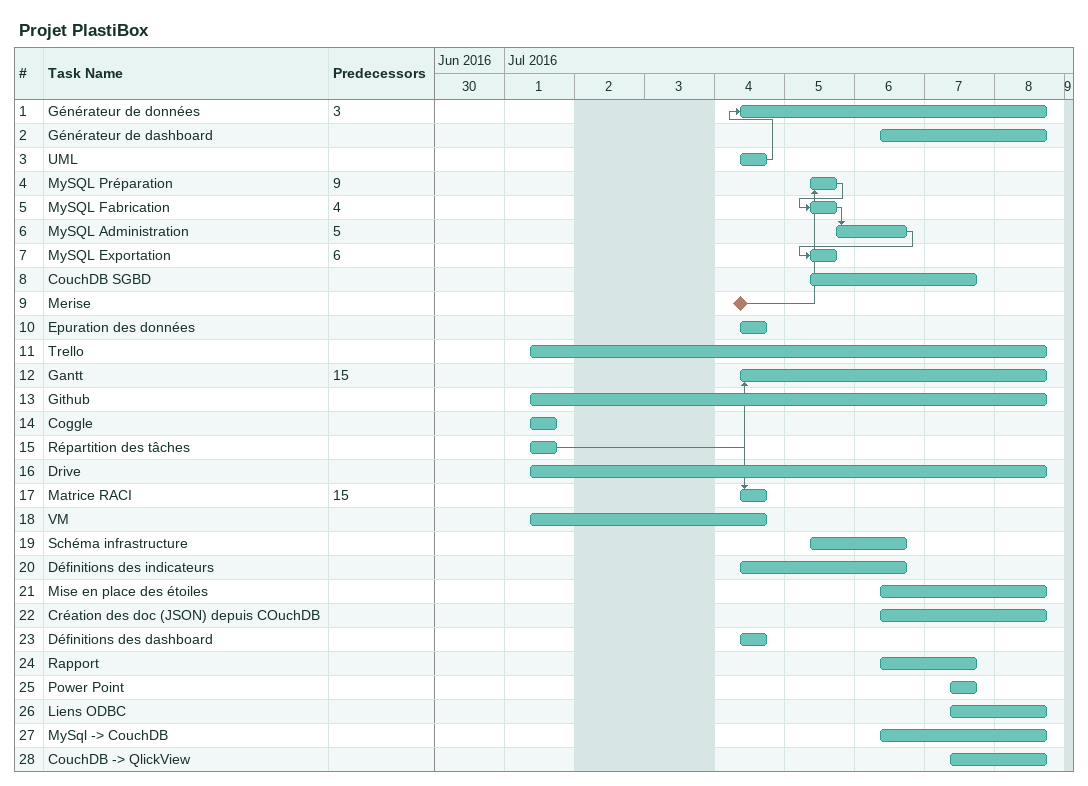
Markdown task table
Projet PlastiBox

| ID | Task | Start | Finish | Predecessors |
|---|---|---|---|---|
| 1 | Générateur de données | 2016-07-04 | 2016-07-08 | 3 |
| 2 | Générateur de dashboard | 2016-07-06 | 2016-07-08 |  |
| 3 | UML | 2016-07-04 | 2016-07-04 |  |
| 4 | MySQL Préparation | 2016-07-05 | 2016-07-05 | 9 |
| 5 | MySQL Fabrication | 2016-07-05 | 2016-07-05 | 4 |
| 6 | MySQL Administration | 2016-07-05 | 2016-07-06 | 5 |
| 7 | MySQL Exportation | 2016-07-05 | 2016-07-05 | 6 |
| 8 | CouchDB SGBD | 2016-07-05 | 2016-07-07 |  |
| 9 | Merise (milestone) | 2016-07-04 | 2016-07-04 |  |
| 10 | Epuration des données | 2016-07-04 | 2016-07-04 |  |
| 11 | Trello | 2016-07-01 | 2016-07-08 |  |
| 12 | Gantt | 2016-07-04 | 2016-07-08 | 15 |
| 13 | Github | 2016-07-01 | 2016-07-08 |  |
| 14 | Coggle | 2016-07-01 | 2016-07-01 |  |
| 15 | Répartition des tâches | 2016-07-01 | 2016-07-01 |  |
| 16 | Drive | 2016-07-01 | 2016-07-08 |  |
| 17 | Matrice RACI | 2016-07-04 | 2016-07-04 | 15 |
| 18 | VM | 2016-07-01 | 2016-07-04 |  |
| 19 | Schéma infrastructure | 2016-07-05 | 2016-07-06 |  |
| 20 | Définitions des indicateurs | 2016-07-04 | 2016-07-06 |  |
| 21 | Mise en place des étoiles | 2016-07-06 | 2016-07-08 |  |
| 22 | Création des doc (JSON) depuis COuchDB | 2016-07-06 | 2016-07-08 |  |
| 23 | Définitions des dashboard | 2016-07-04 | 2016-07-04 |  |
| 24 | Rapport | 2016-07-06 | 2016-07-07 |  |
| 25 | Power Point | 2016-07-07 | 2016-07-07 |  |
| 26 | Liens ODBC | 2016-07-07 | 2016-07-08 |  |
| 27 | MySql -> CouchDB | 2016-07-06 | 2016-07-08 |  |
| 28 | CouchDB -> QlickView | 2016-07-07 | 2016-07-08 |  |
